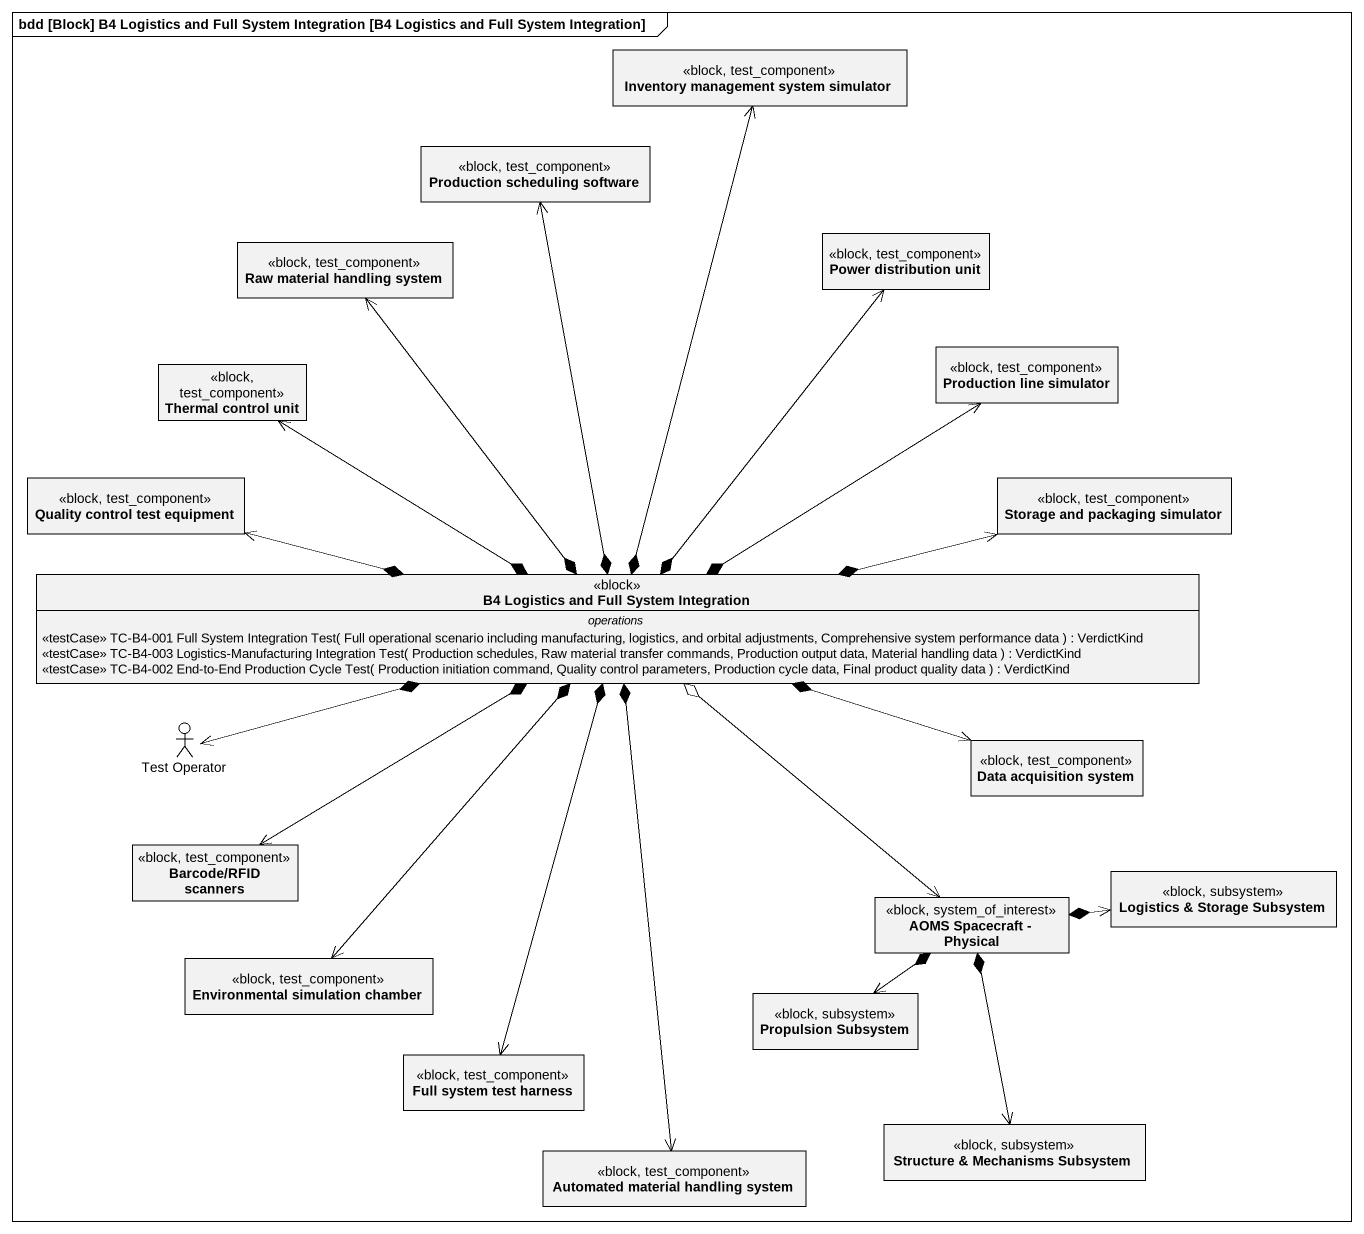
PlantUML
@startuml
mainframe bdd [Block] B4 Logistics and Full System Integration [B4 Logistics and Full System Integration]
allowmixing
hide circle
hide empty members
class "Inventory management system simulator" as Inventory_management_system <<block, test_component>>
class "Production scheduling software" as Production_scheduling <<block, test_component>>
class "Power distribution unit" as Power_distribution_unit <<block, test_component>>
class "Raw material handling system" as Raw_material_handling_system <<block, test_component>>
class "Production line simulator" as Production_line_simulator <<block, test_component>>
class "Thermal control unit" as Thermal_control_unit <<block, test_component>>
class "Quality control test equipment" as Quality_control_test <<block, test_component>>
class "Storage and packaging simulator" as Storage_and_packaging <<block, test_component>>
class "B4 Logistics and Full System Integration" as B4_Logistics_and_Full <<block>> {
  -- operations --
  <<testCase>> TC-B4-001 Full System Integration Test( Full operational scenario including manufacturing, logistics, and orbital adjustments, Comprehensive system performance data ) : VerdictKind
  <<testCase>> TC-B4-003 Logistics-Manufacturing Integration Test( Production schedules, Raw material transfer commands, Production output data, Material handling data ) : VerdictKind
  <<testCase>> TC-B4-002 End-to-End Production Cycle Test( Production initiation command, Quality control parameters, Production cycle data, Final product quality data ) : VerdictKind
}
actor "Test Operator" as Test_Operator
class "Data acquisition system" as Data_acquisition_system <<block, test_component>>
class "Barcode/RFID scanners" as Barcode_RFID_scanners <<block, test_component>>
class "AOMS Spacecraft - Physical" as AOMS_Spacecraft_Physical <<block, system_of_interest>>
class "Logistics & Storage Subsystem" as Logistics_Storage_Subsystem <<block, subsystem>>
class "Environmental simulation chamber" as Environmental_simulation <<block, test_component>>
class "Propulsion Subsystem" as Propulsion_Subsystem <<block, subsystem>>
class "Full system test harness" as Full_system_test_harness <<block, test_component>>
class "Structure & Mechanisms Subsystem" as Structure_Mechanisms <<block, subsystem>>
class "Automated material handling system" as Automated_material_handling <<block, test_component>>
B4_Logistics_and_Full *-up-> Inventory_management_system
B4_Logistics_and_Full *-up-> Production_scheduling
B4_Logistics_and_Full *-up-> Power_distribution_unit
B4_Logistics_and_Full *-up-> Raw_material_handling_system
B4_Logistics_and_Full *-up-> Production_line_simulator
B4_Logistics_and_Full *-up-> Thermal_control_unit
B4_Logistics_and_Full *-left-> Quality_control_test
B4_Logistics_and_Full *-right-> Storage_and_packaging
B4_Logistics_and_Full *-left-> Test_Operator
B4_Logistics_and_Full *-right-> Data_acquisition_system
B4_Logistics_and_Full *--> Barcode_RFID_scanners
B4_Logistics_and_Full o--> AOMS_Spacecraft_Physical
B4_Logistics_and_Full *--> Environmental_simulation
B4_Logistics_and_Full *--> Full_system_test_harness
B4_Logistics_and_Full *--> Automated_material_handling
AOMS_Spacecraft_Physical *-right-> Logistics_Storage_Subsystem
AOMS_Spacecraft_Physical *--> Propulsion_Subsystem
AOMS_Spacecraft_Physical *--> Structure_Mechanisms
@enduml
